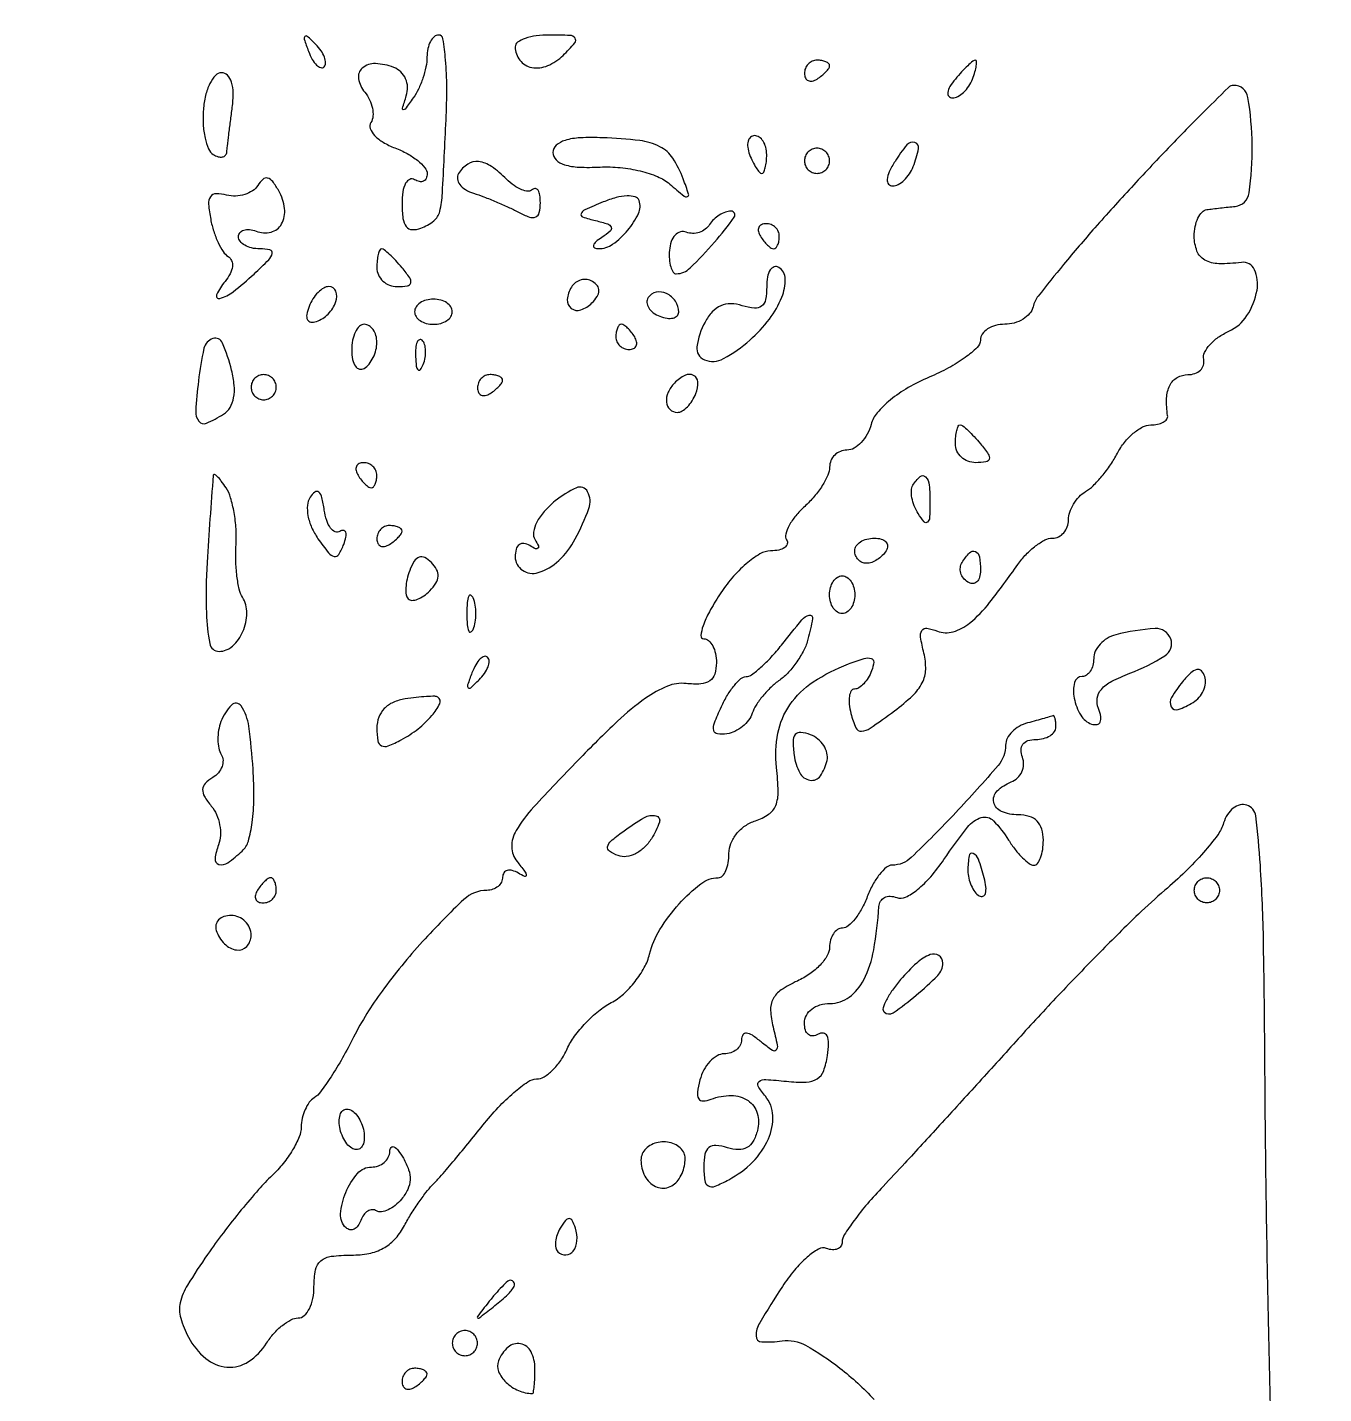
# Model space of a CAD drawing. Extents: x 0 to 4160, y 0 to 3120.
# Drawn here: x 3673.2 to 3776.3, y 996 to 1104.6 of the extents above; entities that cross this region are included whole.
import ezdxf

# ---------------------------------------------------------------- set-up
doc = ezdxf.new("R2010")
doc.units = 0

msp = doc.modelspace()

# ---------------------------------------------------------------- linework, layer by layer
for points in [[(4159.499279, 606.274193, 0.000001), (4159.667734, 974.478125, 0.000057), (4159.806661, 1380.08378, 0.000034), (4159.883999, 1862.25)], [(757.647081, 3119.740147, 0.000002), (520.492565, 3119.487217, 0.4139)], [(1964.75, 0.149832, 0.000016), (2717.930904, 0.232101, 0.000028), (3351.473438, 0.357111)], [(3772.138657, 992.207188, -0.001703), (3771.905234, 1001.605228, -0.001685), (3771.723422, 1011.673892, -0.002178), (3771.627945, 1020.916734, 0.002545), (3771.507233, 1031.825827, 0.012456), (3771.253975, 1037.989521, 0.013556), (3770.88801, 1041.909642, 0.289964), (3770.183932, 1042.77209, 0.140163), (3769.640988, 1042.795555, 0.105007), (3769.097925, 1042.536856, 0.089163), (3768.637341, 1042.031547, 0.070514), (3768.334985, 1041.355356, -0.090238), (3767.872003, 1040.42011, -0.019742), (3766.739268, 1039.016886, -0.019946), (3765.279217, 1037.476114, -0.017976), (3763.651054, 1036, 0.017568), (3761.55802, 1034.105531, 0.005319), (3758.516247, 1031.087901, 0.005321), (3755.175902, 1027.629961, 0.00577), (3752, 1024.192856, -0.000928), (3748.890235, 1020.76124, -0.00091), (3745.748437, 1017.319786, -0.000895), (3742.982213, 1014.311611, -0.003462), (3741.25, 1012.460523, 0.013317), (3740.005294, 1011.076716, 0.01774), (3738.954688, 1009.751762, 0.015106), (3738.165812, 1008.610301, 0.144627), (3738, 1008.049051, -0.145166), (3737.899822, 1007.711277, -0.150565), (3737.632812, 1007.488526, -0.117643), (3737.22797, 1007.422287, -0.070811), (3736.75, 1007.525871, 0.221541), (3736.119069, 1007.474503, 0.048589), (3735.20625, 1006.830551, 0.041858), (3734.203001, 1005.80755, 0.029533), (3733.25, 1004.508511, 0.007608), (3731.44523, 1001.621339, 0.135171), (3731.150095, 1000.574274, 0.403544), (3731.602599, 1000.099218, 0.046359), (3733.223912, 1000.180449, -0.165491), (3735.094125, 999.829882, -0.037592), (3737.816157, 998.013413, -0.037959), (3740.558014, 995.512439, -0.047018)]]:
    msp.add_lwpolyline(points, format="xyb")
for points in [[(3695.564293, 1102.706872, 0.036269), (3695.866277, 1102.059266, 0.070189), (3696.210949, 1101.604915, 0.120343), (3696.538684, 1101.40751, 0.278911), (3696.806872, 1101.473539, 0.20742), (3696.927901, 1101.779789, 0.082976), (3696.837219, 1102.231185, 0.063152), (3696.558688, 1102.753423, 0.043285), (3696.124088, 1103.266667, 0.011214), (3695.463552, 1103.893514, 0.400052), (3695.270328, 1103.888819, 0.286372), (3695.21821, 1103.663782, 0.008399)], [(3704.984687, 1102.25, -0.049318), (3704.90075, 1101.470783, -0.029742), (3704.656911, 1100.573437, -0.029593), (3704.304824, 1099.701966, -0.045146), (3703.890355, 1099, -0.003424), (3703.242657, 1098.112488, -0.317518), (3703.098557, 1098.064957, -0.413021), (3703.036871, 1098.180288, -0.004054), (3703.342525, 1099.167241, 0.085513), (3703.439477, 1099.866221, 0.096141), (3703.288578, 1100.527105, 0.099438), (3702.907785, 1101.066867, 0.098256), (3702.346616, 1101.420486, 0.080443), (3700.881184, 1101.726504, 0.189876), (3699.843084, 1101.370977, 0.266394), (3699.54005, 1100.527365, 0.129945), (3700.037532, 1099.454777, -0.061075), (3700.423187, 1098.854062, -0.062335), (3700.649037, 1098.182047, -0.068788), (3700.688912, 1097.54336, -0.120216), (3700.525916, 1097.041932, 0.231257), (3700.478794, 1096.567758, 0.101142), (3700.821543, 1096.017493, 0.0698), (3701.506287, 1095.471929, 0.042539), (3702.439826, 1095.022878, -0.034554), (3703.419784, 1094.570596, -0.043878), (3704.247949, 1094.017074, -0.050133), (3704.825241, 1093.449325, -0.175146), (3705, 1092.965734, -0.105607), (3704.922087, 1092.600968, -0.180437), (3704.70625, 1092.38187, -0.163912), (3704.381978, 1092.345752, -0.085096), (3704, 1092.5, 0.25088), (3703.615702, 1092.523842, 0.16619), (3703.287779, 1092.212777, 0.084535), (3703.068856, 1091.538029, 0.036283), (3703, 1090.590402, 0.031692), (3703.074459, 1089.416835, 0.132892), (3703.341429, 1088.769126, 0.221511), (3703.809075, 1088.52589, 0.102872), (3704.5, 1088.638374, 0.075987), (3705.528268, 1089.224515, 0.169728), (3706.003656, 1089.974789, 0.043852), (3706.209925, 1091.429282, 0.001465), (3706.502943, 1097.25, 0.012657), (3706.560036, 1099.838011, 0.02104), (3706.461187, 1102.017188, 0.016485), (3706.257208, 1103.703585, 0.369982), (3705.911462, 1104, 0.18386), (3705.5623, 1103.867114, 0.089347), (3705.263244, 1103.485938, 0.069652), (3705.057842, 1102.919643, 0.050073)], [(3712, 1103.059017, 0.168468), (3712.370868, 1101.989547, 0.183846), (3713.311029, 1101.426547, 0.143214), (3714.589868, 1101.565929, 0.098401), (3715.810247, 1102.381676, 0.016417), (3716.735579, 1103.369854, 0.341131), (3716.759266, 1103.75, 0.238423), (3716.368075, 1103.967491, 0.009828), (3714.714286, 1104, 0.032923), (3713.67456, 1103.931465, 0.05056), (3712.797321, 1103.723586, 0.065392), (3712.191751, 1103.420299, 0.248931)], [(3735, 1100.940983, 0.108972), (3735.078288, 1100.586039, 0.182303), (3735.29375, 1100.3746, 0.161196), (3735.6179, 1100.343488, 0.082592), (3736, 1100.5, 0.029505), (3736.382774, 1100.768994, 0.035638), (3736.70625, 1101.066025, 0.038439), (3736.934461, 1101.34829, 0.151918), (3737, 1101.559017, 0.210953), (3736.92554, 1101.727648, 0.081139), (3736.70625, 1101.870461, 0.061769), (3736.382849, 1101.967655, 0.042167), (3736, 1102, 0.105053), (3735.618444, 1101.918938, 0.099167), (3735.29375, 1101.688914, 0.09642), (3735.076123, 1101.345238, 0.093332)], [(3747, 1100.5, 0.035237), (3746.57205, 1099.903434, 0.100348), (3746.396714, 1099.425778, 0.22275), (3746.484197, 1099.128897, 0.214681), (3746.770566, 1099, 0.125677), (3747.201557, 1099.11007, 0.064053), (3747.656816, 1099.440625, 0.05745), (3748.065988, 1099.926337, 0.054778), (3748.361626, 1100.5, 0.019009), (3748.557685, 1101.075405, 0.034664), (3748.666459, 1101.559375, 0.044074), (3748.688496, 1101.904913, 0.407084), (3748.59106, 1102, 0.176553), (3748.395857, 1101.928855, 0.014236), (3747.980891, 1101.559375, 0.017822), (3747.50208, 1101.074599, 0.012711)], [(3687.201832, 1098.065738, 0.033265), (3687.190674, 1096.896686, 0.040208), (3687.340871, 1095.809894, 0.044576), (3687.614778, 1094.945293, 0.156594), (3687.989125, 1094.506721, 0.06173), (3688.381225, 1094.326768, 0.119561), (3688.723295, 1094.303137, 0.17185), (3688.959892, 1094.435291, 0.160371), (3689.0689, 1094.690983, -0.007678), (3689.116321, 1095.16211, -0.001264), (3689.224157, 1096.070164, -0.00139), (3689.356698, 1097.137825, -0.001227), (3689.50068, 1098.25, 0.034214), (3689.57255, 1099.392955, 0.074192), (3689.438139, 1100.260464, 0.117668), (3689.117703, 1100.799803, 0.202826), (3688.644488, 1101, 0.210382), (3688.161145, 1100.787209, 0.071223), (3687.71784, 1100.138061, 0.056041), (3687.376834, 1099.189131, 0.039264)], [(3761, 1091.888508, 0.005933), (3758.103207, 1088.680124, 0.008405), (3755.608149, 1085.752102, 0.005258), (3753.590297, 1083.248643, 0.110227), (3753.176676, 1082.388695, -0.120359), (3752.90826, 1081.858071, -0.077642), (3752.382367, 1081.407929, -0.070453), (3751.687331, 1081.103946, -0.06801), (3750.926676, 1081, 0.062971), (3750.189262, 1080.906758, 0.080565), (3749.562973, 1080.632812, 0.097371), (3749.141905, 1080.226757, 0.151463), (3748.989829, 1079.75, -0.201557), (3748.73648, 1079.160528, -0.034926), (3747.786097, 1078.364461, -0.033168), (3746.466955, 1077.53534, -0.024272), (3744.906301, 1076.788591, 0.032088), (3743.252905, 1075.965489, 0.039321), (3741.833546, 1074.984708, 0.044219), (3740.786636, 1073.966207, 0.114242), (3740.299841, 1073.038591, -0.059759), (3739.992876, 1072.259106, -0.065092), (3739.516972, 1071.598836, -0.073638), (3738.95206, 1071.151968, -0.131308), (3738.383369, 1071, 0.096202), (3737.855363, 1070.897461, 0.097233), (3737.406365, 1070.604903, 0.098584), (3737.10575, 1070.16824, 0.101949), (3737, 1069.654988, -0.104571), (3736.864655, 1069.014919, -0.036498), (3736.419427, 1068.179661, -0.034345), (3735.779907, 1067.305038, -0.033816), (3735.023581, 1066.521341, 0.035466), (3734.306148, 1065.773023, 0.049082), (3733.78502, 1065.003626, 0.059465), (3733.514837, 1064.324153, 0.206161), (3733.582598, 1063.866353, -0.206168), (3733.631238, 1063.53771, -0.178648), (3733.429351, 1063.250855, -0.102332), (3732.9646, 1063.054358, -0.047338), (3732.309017, 1062.987621, 0.135459), (3731.45942, 1062.74688, 0.041288), (3730.367761, 1061.95439, 0.037959), (3729.238753, 1060.823247, 0.033453), (3728.240807, 1059.487621, 0.019272), (3727.445083, 1058.148857, 0.038415), (3726.941702, 1057.024489, 0.060347), (3726.765531, 1056.249775, 0.444729), (3726.990807, 1056, -0.18266), (3727.376033, 1055.854412, -0.090863), (3727.703549, 1055.438366, -0.070767), (3727.925461, 1054.819646, -0.050812), (3728, 1054.088056, -0.074257), (3727.86676, 1053.195847, -0.170183), (3727.469691, 1052.655375, -0.136528), (3726.751006, 1052.410281, -0.041679), (3725.59192, 1052.440453, 0.125954), (3724.104558, 1052.228949, 0.056456), (3722.363443, 1051.267268, 0.035145), (3720.133969, 1049.435854, 0.01039), (3716.987314, 1046.330902, 0.006345), (3713.478201, 1042.62848, 0.051067), (3712.072128, 1040.755129, 0.139263), (3711.721034, 1039.461773, 0.169004), (3712.145394, 1038.286548, -0.008983), (3712.751038, 1037.51163, -0.133828), (3712.877252, 1037.195037, -0.576943), (3712.757256, 1037.106162, -0.032986), (3712.25, 1037.367059, 0.063696), (3711.7713, 1037.577268, 0.132816), (3711.367188, 1037.586349, 0.188594), (3711.102241, 1037.399421, 0.146934), (3711, 1037.059017, -0.11726), (3710.903931, 1036.655007, -0.100487), (3710.632812, 1036.310825, -0.092751), (3710.227382, 1036.079598, -0.08335), (3709.75, 1035.999112, 0.190683), (3707.927061, 1035.276178, 0.019859), (3704.636826, 1031.928142, 0.025401), (3701.410499, 1027.988533, 0.041586), (3699.148493, 1024.317849, -0.012164), (3698.262509, 1022.670615, -0.014949), (3697.353357, 1021.180062, -0.013411), (3696.526326, 1019.982571, -0.096798), (3696.01429, 1019.508832, 0.098352), (3695.624411, 1019.145877, 0.051631), (3695.292873, 1018.569382, 0.048545), (3695.064539, 1017.884308, 0.053674), (3694.982723, 1017.190983, -0.096723), (3694.817966, 1016.390801, -0.03577), (3694.297027, 1015.358667, -0.033818), (3693.55135, 1014.283857, -0.03458), (3692.672699, 1013.327885, 0.022619), (3691.595451, 1012.210652, 0.009014), (3690.217849, 1010.588062, 0.008899), (3688.792383, 1008.781758, 0.011072), (3687.535366, 1007.051033, 0.013659), (3685.942955, 1004.613568, 0.081214), (3685.367662, 1003.211254, 0.12682), (3685.398101, 1001.99671, 0.053563), (3686.014371, 1000.473148, 0.095672), (3687.388103, 998.781864, 0.156745), (3689.082115, 998.091642, 0.165323), (3690.794991, 998.532172, 0.108709), (3692.232073, 1000, -0.041443), (3692.803095, 1000.765207, -0.043473), (3693.484158, 1001.4125, -0.047568), (3694.168942, 1001.859221, -0.121331), (3694.740547, 1002, 0.189908), (3695.221478, 1002.1895, 0.088589), (3695.630036, 1002.734375, 0.068406), (3695.907158, 1003.54325, 0.048406), (3696, 1004.5, -0.047488), (3696.125765, 1005.821194, -0.171771), (3696.546482, 1006.539194, -0.145246), (3697.37577, 1006.901674, -0.030909), (3698.964816, 1007, 0.047876), (3700.365382, 1007.134414, 0.075344), (3701.501609, 1007.538592, 0.081256), (3702.407391, 1008.233365, 0.065826), (3703.122752, 1009.229364, -0.015199), (3703.65959, 1010.163083, -0.012553), (3704.286187, 1011.125143, -0.012744), (3704.906068, 1011.979115, -0.032825), (3705.407936, 1012.552482, 0.017663), (3706.005321, 1013.194629, 0.003383), (3707.039844, 1014.40503, 0.003602), (3708.228054, 1015.835223, 0.003309), (3709.429832, 1017.323118, -0.020637), (3710.649904, 1018.730949, -0.026187), (3711.893123, 1019.919916, -0.025856), (3713.006491, 1020.782285, -0.153011), (3713.701271, 1021, 0.140494), (3714.293512, 1021.169764, 0.054724), (3714.96868, 1021.702102, 0.048548), (3715.616003, 1022.475675, 0.043085), (3716.131896, 1023.390135, -0.051633), (3716.724416, 1024.399781, -0.031707), (3717.61087, 1025.458071, -0.031573), (3718.632459, 1026.404092, -0.04816), (3719.637441, 1027.073556, 0.060884), (3720.609022, 1027.756981, 0.041906), (3721.530032, 1028.740872, 0.042121), (3722.267734, 1029.855998, 0.06471), (3722.686885, 1030.933421, -0.078252), (3723.503649, 1032.876278, -0.044838), (3725.033324, 1034.914727, -0.044421), (3726.766969, 1036.525363, -0.166475), (3728.15301, 1037, 0.211938), (3728.476924, 1037.143757, 0.080764), (3728.751197, 1037.567705, 0.061466), (3728.937889, 1038.192701, 0.041898), (3729, 1038.932612, -0.096506), (3729.155422, 1039.73036, -0.073729), (3729.607516, 1040.498394, -0.070735), (3730.285338, 1041.130287, -0.075588), (3731.097911, 1041.531076, 0.072805), (3732.150882, 1042.043209, 0.150146), (3732.717353, 1042.751365, 0.100854), (3732.913876, 1043.858974, 0.022702), (3732.77772, 1045.778272, -0.077823), (3732.883551, 1048.482567, -0.103646), (3733.840897, 1050.740599, -0.094651), (3735.706661, 1052.56614, -0.055668), (3738.492067, 1053.996984, -0.014877), (3739.757035, 1054.435319, -0.1479), (3740.312112, 1054.440953, -0.36229), (3740.510057, 1054.146662, -0.065935), (3740.345145, 1053.457051, -0.044568), (3740.072084, 1052.899599, -0.051508), (3739.715443, 1052.428009, -0.058929), (3739.333284, 1052.104378, -0.147286), (3738.986631, 1052, 0.26532), (3738.721503, 1051.848659, 0.096961), (3738.572072, 1051.426357, 0.063933), (3738.56003, 1050.7956, 0.03681), (3738.697915, 1050.047172, 0.039434), (3739.090181, 1048.918931, 0.315563), (3739.535348, 1048.648431, 0.136473), (3740.228908, 1048.891119, 0.007192), (3742.155924, 1050.273401, 0.028887), (3743.600206, 1051.476135, 0.086562), (3744.370601, 1052.498112, 0.111885), (3744.642426, 1053.560845, 0.068475), (3744.500831, 1054.85271, -0.019951), (3744.237084, 1056.11483, -0.179879), (3744.341792, 1056.659745, -0.306), (3744.731243, 1056.838873, -0.050944), (3745.569193, 1056.611822, 0.163071), (3746.826529, 1056.557584, 0.103082), (3748.137008, 1057.249231, 0.053878), (3749.72317, 1058.878214, 0.012989), (3751.970759, 1061.906729, -0.037356), (3752.628013, 1062.707708, -0.039606), (3753.38526, 1063.385102, -0.042971), (3754.127049, 1063.855073, -0.120286), (3754.720759, 1064, 0.112611), (3755.208753, 1064.111318, 0.100192), (3755.624223, 1064.426029, 0.094255), (3755.902972, 1064.896527, 0.086943), (3756, 1065.45031, -0.080914), (3756.10002, 1066.064326, -0.054749), (3756.397742, 1066.7095, -0.053861), (3756.836069, 1067.286873, -0.070202), (3757.354015, 1067.70031, 0.061126), (3757.956436, 1068.163604, 0.0249), (3758.657257, 1068.926029, 0.024187), (3759.337555, 1069.82995, 0.028354), (3759.889199, 1070.75, -0.046891), (3760.449595, 1071.610722, -0.048853), (3761.153689, 1072.339062, -0.053922), (3761.888705, 1072.838635, -0.122917), (3762.535184, 1073, 0.049765), (3763.087234, 1073.055082, 0.077489), (3763.534924, 1073.220313, 0.107379), (3763.81197, 1073.464368, 0.200443), (3763.881579, 1073.75, -0.048851), (3763.800245, 1075.127449, -0.106242), (3764.061331, 1076.148513, -0.146926), (3764.644818, 1076.770102, -0.13207), (3765.5, 1077, 0.082331), (3766.053936, 1077.091834, 0.110942), (3766.485937, 1077.356436, 0.125954), (3766.727826, 1077.751261, 0.126231), (3766.75, 1078.2134, -0.16609), (3766.81832, 1078.75281, -0.068691), (3767.234375, 1079.371084, -0.057552), (3767.907603, 1079.969129, -0.046121), (3768.75, 1080.450529, 0.143239), (3770.189699, 1081.691849, 0.098833), (3770.988454, 1083.705171, 0.151406), (3770.791305, 1085.342024, 0.33126), (3769.75, 1085.925354, -0.035118), (3767.944468, 1085.81884, -0.124143), (3766.830135, 1086.113254, -0.177758), (3766.215176, 1086.823485, -0.090694), (3766, 1088, -0.047586), (3766.073878, 1088.774503, -0.062492), (3766.29375, 1089.449219, -0.077083), (3766.61748, 1089.928864, -0.176518), (3767, 1090.125, -0.002297), (3767.472065, 1090.181807, -0.001128), (3768.073438, 1090.25, -0.001119), (3768.698469, 1090.318032, -0.001628), (3769.25, 1090.375, 0.346402), (3770.362028, 1091.445988, 0.037363), (3770.600871, 1095.258031, 0.037815), (3770.268591, 1099.036626, 0.367236), (3769.133369, 1099.999813, 0.196337), (3768.721995, 1099.83166, 0.002066), (3766.482927, 1097.61704, 0.006186), (3763.92056, 1094.997597, 0.003935)], [(3715, 1094.653779, 0.207636), (3715.248063, 1094.082184, 0.113901), (3715.920311, 1093.692748, 0.064254), (3717.068026, 1093.495846, 0.022325), (3718.75, 1093.501006, -0.035912), (3720.358747, 1093.462258, -0.035981), (3721.944338, 1093.193664, -0.038567), (3723.323945, 1092.741324, -0.078601), (3724.293034, 1092.146096, 0.005113), (3725.425073, 1091.197498, 0.269294), (3725.694759, 1091.153664, 0.402355), (3725.790008, 1091.355595, 0.007609), (3725.365976, 1092.556067, 0.056802), (3724.533336, 1094.202398, 0.129961), (3723.505366, 1095.123462, 0.089994), (3721.905437, 1095.605479, 0.018491), (3718.953271, 1095.830699, 0.020791), (3717.169411, 1095.826398, 0.061419), (3715.963, 1095.623443, 0.110168), (3715.258392, 1095.230421, 0.213807)], [(3730.638374, 1094.5, 0.02136), (3730.887494, 1093.925442, 0.030395), (3731.160341, 1093.440625, 0.030693), (3731.420671, 1093.087111, 0.222225), (3731.606989, 1093, 0.289661), (3731.758929, 1093.096084, 0.046727), (3731.884553, 1093.440625, 0.039339), (3731.971531, 1093.925176, 0.024748), (3732, 1094.5, 0.062722), (3731.92777, 1095.073532, 0.08088), (3731.715469, 1095.559375, 0.098158), (3731.400789, 1095.884506, 0.152681), (3731.031385, 1096, 0.184534), (3730.710807, 1095.877514, 0.147206), (3730.516384, 1095.559375, 0.100118), (3730.488865, 1095.074366, 0.055937)], [(3735, 1094, 0.099038), (3735.076342, 1093.618362, 0.097945), (3735.29375, 1093.29375, 0.097945), (3735.618362, 1093.076342, 0.099038), (3736, 1093, 0.099038), (3736.381638, 1093.076342, 0.097945), (3736.70625, 1093.29375, 0.097945), (3736.923658, 1093.618362, 0.099038), (3737, 1094, 0.099038), (3736.923658, 1094.381638, 0.097945), (3736.70625, 1094.70625, 0.097945), (3736.381638, 1094.923658, 0.099038), (3736, 1095, 0.099038), (3735.618362, 1094.923658, 0.097945), (3735.29375, 1094.70625, 0.097945), (3735.076342, 1094.381638, 0.099038)], [(3742.203671, 1093.954522, 0.027617), (3741.744864, 1093.120691, 0.089132), (3741.576771, 1092.513359, 0.202213), (3741.690854, 1092.153279, 0.219666), (3742.022911, 1092, 0.126136), (3742.464453, 1092.113189, 0.063967), (3742.931256, 1092.453294, 0.057328), (3743.351147, 1092.952967, 0.054533), (3743.654923, 1093.543128, 0.039294), (3744.077527, 1094.970441, 0.394747), (3743.784216, 1095.456856, 0.297319), (3743.142842, 1095.257216, 0.033211)], [(3707.495635, 1092.992937, 0.173083), (3707.404026, 1092.564823, 0.129743), (3707.588747, 1092.115456, 0.095539), (3708.038769, 1091.710904, 0.059879), (3708.686618, 1091.419939, -0.01532), (3709.507441, 1091.135898, -0.008747), (3710.481382, 1090.745452, -0.00873), (3711.448494, 1090.317932, -0.014306), (3712.25, 1089.918528, 0.034276), (3713.123988, 1089.525727, 0.1907), (3713.628439, 1089.537339, 0.242518), (3713.914393, 1089.880262, 0.054857), (3714, 1090.658193, 0.035296), (3713.957457, 1091.260106, 0.097573), (3713.818155, 1091.659416, 0.233301), (3713.613499, 1091.794146, 0.231298), (3713.380952, 1091.714286, -0.216372), (3713.036601, 1091.584976, -0.079048), (3712.517113, 1091.70372, -0.060112), (3711.910969, 1092.03688, -0.040711), (3711.309524, 1092.547619, 0.044783), (3710.11164, 1093.548199, 0.123154), (3709.089212, 1093.934574, 0.173563), (3708.224088, 1093.734321, 0.111978)], [(3691.525524, 1092.041298, -0.107602), (3691.109412, 1091.610409, -0.072245), (3690.489024, 1091.315132, -0.06771), (3689.766526, 1091.194993, -0.071456), (3689.051948, 1091.276164, 0.064014), (3688.217314, 1091.383521, 0.252449), (3687.776546, 1091.145871, 0.16666), (3687.622778, 1090.547303, 0.027521), (3687.784209, 1089.348505, 0.030204), (3688.026664, 1088.396084, 0.03217), (3688.378206, 1087.500314, 0.034009), (3688.779394, 1086.776798, 0.11119), (3689.16796, 1086.396195, -0.162097), (3689.447156, 1086.061899, -0.124551), (3689.507592, 1085.587073, -0.090963), (3689.328806, 1085.01449, -0.052209), (3688.926114, 1084.410972, 0.062685), (3688.252984, 1083.355037, 0.63512), (3688.499837, 1083.055563, 0.104378), (3689.584516, 1083.590629, 0.020941), (3691.230375, 1085, 0.009621), (3692.403517, 1086.135887, 0.140178), (3692.679198, 1086.636053, 0.420424), (3692.498783, 1086.917049, 0.051057), (3691.688561, 1087, -0.055416), (3691.042636, 1087.07181, -0.074982), (3690.496015, 1087.284531, -0.094401), (3690.129375, 1087.599063, -0.169985), (3690, 1087.968615, -0.170338), (3690.113709, 1088.292705, -0.150241), (3690.410912, 1088.495018, -0.106442), (3690.863428, 1088.534639, -0.060487), (3691.398849, 1088.400442, 0.15472), (3692.581553, 1088.330104, 0.206609), (3693.424805, 1088.977946, 0.160211), (3693.660741, 1090.201438, 0.096039), (3693.192505, 1091.620496, 0.033658), (3692.713719, 1092.355285, 0.171333), (3692.31342, 1092.621363, 0.25), (3691.930924, 1092.526669, 0.071264)], [(3719, 1090.72606, 0.007487), (3717.538763, 1090.09786, 0.192773), (3717.244681, 1089.793926, 0.4359), (3717.364404, 1089.535663, 0.020496), (3718.395147, 1089.246403, -0.020257), (3719.356623, 1088.977076, -0.228391), (3719.635123, 1088.710937, -0.318205), (3719.551716, 1088.39375, -0.033271), (3718.895147, 1087.914036, 0.031502), (3718.41038, 1087.562468, 0.148826), (3718.222946, 1087.279401, 0.365642), (3718.304351, 1087.092969, 0.111569), (3718.627555, 1087.015313, 0.159772), (3719.746617, 1087.365513, 0.06307), (3720.945804, 1088.474025, 0.064079), (3721.802262, 1089.808115, 0.203737), (3721.844541, 1090.844757, 0.236847), (3721.529823, 1091.134709, 0.080434), (3720.894038, 1091.210609, 0.056353), (3720.022266, 1091.075026, 0.031053)], [(3727.457866, 1088.931826, -0.094593), (3727.115455, 1088.558476, -0.080738), (3726.640791, 1088.312056, -0.080195), (3726.10943, 1088.227573, -0.09126), (3725.603377, 1088.321957, 0.160202), (3725.13801, 1088.344639, 0.138562), (3724.718064, 1088.090408, 0.104575), (3724.409737, 1087.579128, 0.064861), (3724.266677, 1086.89013, 0.034455), (3724.26212, 1086.16724, 0.055264), (3724.368178, 1085.560301, 0.075776), (3724.559169, 1085.14894, 0.257998), (3724.812149, 1085.017277, 0.188961), (3725.907034, 1085.478418, 0.020187), (3727.840281, 1087.519459, 0.02458), (3729.415136, 1089.512331, 0.609811), (3729.163977, 1090, 0.086743), (3728.715091, 1089.921534, 0.053369), (3728.231355, 1089.686224, 0.051533), (3727.78796, 1089.340425, 0.063056)], [(3731.5, 1088, 0.029505), (3731.768994, 1087.617226, 0.035638), (3732.066025, 1087.29375, 0.038439), (3732.34829, 1087.065539, 0.151918), (3732.559017, 1087, 0.210953), (3732.727648, 1087.07446, 0.081139), (3732.870461, 1087.29375, 0.061769), (3732.967655, 1087.617151, 0.042167), (3733, 1088, 0.105053), (3732.918938, 1088.381556, 0.099167), (3732.688914, 1088.70625, 0.09642), (3732.345238, 1088.923877, 0.093332), (3731.940983, 1089, 0.108972), (3731.586039, 1088.921712, 0.182303), (3731.3746, 1088.70625, 0.161196), (3731.343488, 1088.3821, 0.082592)], [(3701, 1085.5, 0.107348), (3701.124301, 1084.927707, 0.099536), (3701.476593, 1084.440625, 0.095788), (3702.003059, 1084.114059, 0.091307), (3702.622445, 1084, 0.035496), (3703.434686, 1084.057736, 0.304492), (3703.691858, 1084.28931, 0.217533), (3703.618371, 1084.689039, 0.020633), (3703, 1085.5, 0.013852), (3702.495645, 1086.074554, 0.019119), (3702.00989, 1086.559375, 0.016008), (3701.587584, 1086.925448, 0.172217), (3701.377555, 1087, 0.294983), (3701.231422, 1086.90557, 0.044235), (3701.110907, 1086.559375, 0.037907), (3701.027334, 1086.07485, 0.023761)], [(3732, 1083.991629, -0.043995), (3731.909144, 1082.961067, -0.185328), (3731.594379, 1082.438766, -0.195344), (3731.023433, 1082.276994, -0.049441), (3730.060903, 1082.48067, 0.071847), (3729.139474, 1082.633044, 0.108924), (3728.345857, 1082.475013, 0.104587), (3727.670091, 1081.99057, 0.062335), (3727.096087, 1081.179541, 0.087276), (3726.449757, 1079.21131, 0.346195), (3727.043851, 1078.181803, 0.224217), (3728.57049, 1078.273955, 0.056131), (3730.666401, 1079.75, 0.047665), (3732.216555, 1081.414571, 0.069405), (3733.204633, 1083.156503, 0.099042), (3733.471252, 1084.622118, 0.25527), (3732.956326, 1085.526992, 0.223391), (3732.594926, 1085.568374, 0.173762), (3732.280921, 1085.319784, 0.095617), (3732.068169, 1084.765365, 0.043967)], [(3716.468963, 1083.949781, 0.116221), (3716.141241, 1082.967994, 0.258096), (3716.448742, 1082.268926, 0.251496), (3717.214666, 1082.146534, 0.113251), (3718.103799, 1082.703799, 0.053431), (3718.515485, 1083.214314, 0.136091), (3718.655459, 1083.664644, 0.169261), (3718.531428, 1084.059296, 0.094625), (3718.156231, 1084.403444, 0.105525), (3717.716563, 1084.560607, 0.099247), (3717.240657, 1084.529717, 0.096292), (3716.801911, 1084.315254, 0.09291)], [(3695.606309, 1082.41644, 0.045328), (3695.426249, 1081.780247, 0.161356), (3695.482386, 1081.366128, 0.257062), (3695.74444, 1081.181849, 0.108271), (3696.18682, 1081.22894, 0.120025), (3697.127369, 1081.819479, 0.106345), (3697.742032, 1082.801325, 0.180578), (3697.733894, 1083.626672, 0.310331), (3697.190322, 1084, 0.13514), (3696.772094, 1083.884859, 0.062067), (3696.322276, 1083.534829, 0.054888), (3695.911187, 1083.022161, 0.049992)], [(3722.574842, 1083.121097, 0.157716), (3722.478565, 1082.728896, 0.122565), (3722.61591, 1082.308894, 0.09613), (3722.976296, 1081.923314, 0.065363), (3723.505744, 1081.63617, 0.052397), (3724.078079, 1081.482868, 0.094863), (3724.561062, 1081.4984, 0.143728), (3724.877696, 1081.674188, 0.197116), (3725, 1081.972368, 0.148325), (3724.737413, 1082.838067, 0.13568), (3724.030444, 1083.448285, 0.160177), (3723.198673, 1083.552555, 0.209036)], [(3704, 1082, 0.148195), (3704.115568, 1081.618646, 0.098894), (3704.440625, 1081.29375, 0.082425), (3704.926543, 1081.074694, 0.064853), (3705.5, 1081, 0.064853), (3706.073457, 1081.074694, 0.082425), (3706.559375, 1081.29375, 0.098894), (3706.884432, 1081.618646, 0.148195), (3707, 1082, 0.148195), (3706.884432, 1082.381354, 0.098894), (3706.559375, 1082.70625, 0.082425), (3706.073457, 1082.925306, 0.064853), (3705.5, 1083, 0.064853), (3704.926543, 1082.925306, 0.082425), (3704.440625, 1082.70625, 0.098894), (3704.115568, 1082.381354, 0.148195)], [(3699, 1078.940983, 0.047867), (3699.071541, 1078.195401, 0.104212), (3699.29375, 1077.66835, 0.181468), (3699.621877, 1077.441401, 0.202618), (3700, 1077.5, 0.08825), (3700.382836, 1077.842344, 0.053305), (3700.70625, 1078.359775, 0.051278), (3700.925833, 1078.961978, 0.061875), (3701, 1079.559017, 0.067639), (3700.925146, 1080.109818, 0.08433), (3700.70625, 1080.576711, 0.09965), (3700.38134, 1080.888931, 0.142666), (3700, 1081, 0.195654), (3699.618015, 1080.844577, 0.086673), (3699.29375, 1080.395164, 0.066561), (3699.073608, 1079.729059, 0.0466)], [(3720, 1080, 0.105053), (3720.081062, 1079.618444, 0.099167), (3720.311086, 1079.29375, 0.09642), (3720.654762, 1079.076123, 0.093332), (3721.059017, 1079, 0.108972), (3721.413961, 1079.078288, 0.182303), (3721.6254, 1079.29375, 0.161196), (3721.656512, 1079.6179, 0.082592), (3721.5, 1080, 0.029505), (3721.231006, 1080.382774, 0.035638), (3720.933975, 1080.70625, 0.038439), (3720.65171, 1080.934461, 0.151918), (3720.440983, 1081, 0.210953), (3720.272352, 1080.92554, 0.081139), (3720.129539, 1080.70625, 0.061769), (3720.032345, 1080.382849, 0.042167)], [(3686.810207, 1076.5, 0.012979), (3686.593981, 1074.110964, 0.179939), (3686.839167, 1073.294587, 0.346913), (3687.447012, 1073.136058, 0.038137), (3688.80799, 1073.86017, 0.11828), (3689.323019, 1074.391166, 0.088376), (3689.610053, 1075.157516, 0.068897), (3689.65421, 1076.149118, 0.038226), (3689.449582, 1077.344857, 0.03655), (3688.733993, 1079.511683, 0.390324), (3687.963318, 1079.869321, 0.265919), (3687.251973, 1079.092139, 0.026299)], [(3704.078947, 1078.416667, 0.018894), (3704.137993, 1077.670344, 0.168741), (3704.279315, 1077.37858, 0.470617), (3704.461564, 1077.395823, 0.054073), (3704.683114, 1077.8125, 0.051402), (3704.839148, 1078.359369, 0.05415), (3704.876576, 1078.916927, 0.060344), (3704.797407, 1079.402231, 0.126455), (3704.604167, 1079.729167, 0.296942), (3704.385309, 1079.77538, 0.208169), (3704.200665, 1079.592839, 0.077125), (3704.089945, 1079.112848, 0.028489)], [(3691, 1076, 0.099038), (3691.076342, 1075.618362, 0.097945), (3691.29375, 1075.29375, 0.097945), (3691.618362, 1075.076342, 0.099038), (3692, 1075, 0.099038), (3692.381638, 1075.076342, 0.097945), (3692.70625, 1075.29375, 0.097945), (3692.923658, 1075.618362, 0.099038), (3693, 1076, 0.099038), (3692.923658, 1076.381638, 0.097945), (3692.70625, 1076.70625, 0.097945), (3692.381638, 1076.923658, 0.099038), (3692, 1077, 0.099038), (3691.618362, 1076.923658, 0.097945), (3691.29375, 1076.70625, 0.097945), (3691.076342, 1076.381638, 0.099038)], [(3709, 1075.940983, 0.108972), (3709.078288, 1075.586039, 0.182303), (3709.29375, 1075.3746, 0.161196), (3709.6179, 1075.343488, 0.082592), (3710, 1075.5, 0.029505), (3710.382774, 1075.768994, 0.035638), (3710.70625, 1076.066025, 0.038439), (3710.934461, 1076.34829, 0.151918), (3711, 1076.559017, 0.210953), (3710.92554, 1076.727648, 0.081139), (3710.70625, 1076.870461, 0.061769), (3710.382849, 1076.967655, 0.042167), (3710, 1077, 0.105053), (3709.618444, 1076.918938, 0.099167), (3709.29375, 1076.688914, 0.09642), (3709.076123, 1076.345238, 0.093332)], [(3724.666667, 1076.333333, 0.091378), (3724.156592, 1075.592774, 0.130128), (3724.028301, 1074.80828, 0.180985), (3724.310022, 1074.232145, 0.191777), (3724.893011, 1074, 0.13875), (3725.276919, 1074.108626, 0.061199), (3725.692784, 1074.440625, 0.053891), (3726.075237, 1074.926204, 0.048303), (3726.361626, 1075.5, 0.096999), (3726.522444, 1076.420212, 0.280386), (3726.188989, 1076.943768, 0.235886), (3725.502242, 1076.939404, 0.0791)], [(3749, 1071.5, -0.020633), (3749.618371, 1070.689039, -0.217533), (3749.691858, 1070.28931, -0.304492), (3749.434686, 1070.057736, -0.035496), (3748.622445, 1070, -0.091307), (3748.003059, 1070.114059, -0.095788), (3747.476593, 1070.440625, -0.099536), (3747.124301, 1070.927707, -0.107348), (3747, 1071.5, -0.023761), (3747.027334, 1072.07485, -0.037907), (3747.110907, 1072.559375, -0.044235), (3747.231422, 1072.90557, -0.294983), (3747.377555, 1073, -0.172217), (3747.587584, 1072.925448, -0.016008), (3748.00989, 1072.559375, -0.019119), (3748.495645, 1072.074554, -0.013852)], [(3687.990119, 1069, 0.005138), (3687.500211, 1062.068522, 0.023313), (3687.444881, 1058.020415, 0.038266), (3687.709107, 1055.615845, 0.360744), (3688.451603, 1055, 0.187266), (3689.526762, 1055.417316, 0.105881), (3690.349619, 1056.571548, 0.098866), (3690.66348, 1058.034999, 0.142898), (3690.313142, 1059.302343, -0.08446), (3690.057335, 1059.93352, -0.023627), (3689.877263, 1060.987039, -0.023121), (3689.783857, 1062.216785, -0.022451), (3689.802934, 1063.462101, 0.030852), (3689.80106, 1064.73525, 0.027553), (3689.645071, 1066.048242, 0.02858), (3689.371695, 1067.213236, 0.072632), (3689.00835, 1068, 0.016081), (3688.629612, 1068.542111, 0.038134), (3688.305933, 1068.9125, 0.090087), (3688.089828, 1069.059293, 0.51647)], [(3699.5, 1069, 0.029505), (3699.768994, 1068.617226, 0.035638), (3700.066025, 1068.29375, 0.038439), (3700.34829, 1068.065539, 0.151918), (3700.559017, 1068, 0.210953), (3700.727648, 1068.07446, 0.081139), (3700.870461, 1068.29375, 0.061769), (3700.967655, 1068.617151, 0.042167), (3701, 1069, 0.105053), (3700.918938, 1069.381556, 0.099167), (3700.688914, 1069.70625, 0.09642), (3700.345238, 1069.923877, 0.093332), (3699.940983, 1070, 0.108972), (3699.586039, 1069.921712, 0.182303), (3699.3746, 1069.70625, 0.161196), (3699.343488, 1069.3821, 0.082592)], [(3744.984687, 1066.75, -0.012382), (3744.948456, 1065.60267, -0.204688), (3744.782177, 1065.267166, -0.422266), (3744.524497, 1065.291, -0.02886), (3744.05067, 1065.952254, -0.045296), (3743.73572, 1066.56691, -0.049042), (3743.546664, 1067.212247, -0.054724), (3743.501528, 1067.79244, -0.131214), (3743.625, 1068.202254, -0.07248), (3744.201812, 1068.889462, -0.407002), (3744.63601, 1068.869801, -0.167601), (3744.924616, 1068.224181, -0.02377)], [(3715.173717, 1066.954523, 0.040111), (3714.301414, 1066.117596, 0.062105), (3713.711131, 1065.258219, 0.080961), (3713.455944, 1064.478365, 0.178935), (3713.578225, 1063.873429, -0.026704), (3713.839722, 1063.394966, -0.304299), (3713.810357, 1063.192466, -0.329696), (3713.618267, 1063.153717, -0.028927), (3713.154508, 1063.404508, 0.101551), (3712.689917, 1063.574712, 0.204046), (3712.318781, 1063.478439, 0.165328), (3712.078363, 1063.116818, 0.064851), (3712, 1062.51518, 0.250701), (3712.57025, 1061.449348, 0.222879), (3713.824171, 1061.260279, 0.118098), (3715.470595, 1062.211816, 0.081069), (3716.781284, 1063.936434, 0.035209), (3717.854764, 1066.355254, 0.212285), (3717.759497, 1067.693636, 0.394546), (3716.866008, 1067.999462, 0.065774)], [(3695.690832, 1067.251754, 0.124935), (3695.475824, 1066.613993, 0.066248), (3695.522569, 1065.775937, 0.057628), (3695.811648, 1064.851751, 0.04822), (3696.317784, 1063.956687, 0.014639), (3697.153337, 1062.83513, 0.172911), (3697.606889, 1062.551536, 0.321718), (3697.975079, 1062.709886, 0.043954), (3698.364263, 1063.50687, 0.035812), (3698.539929, 1064.085359, 0.128286), (3698.527689, 1064.468267, 0.313977), (3698.35137, 1064.609456, 0.156335), (3698.06004, 1064.537107, -0.244156), (3697.685717, 1064.509118, -0.134765), (3697.317571, 1064.80212, -0.080519), (3697.010014, 1065.407645, -0.041957), (3696.82026, 1066.235169, 0.022445), (3696.632624, 1067.229972, 0.15283), (3696.381089, 1067.654763, 0.362948), (3696.070977, 1067.666099, 0.084517)], [(3701, 1063.940983, 0.108972), (3701.078288, 1063.586039, 0.182303), (3701.29375, 1063.3746, 0.161196), (3701.6179, 1063.343488, 0.082592), (3702, 1063.5, 0.029505), (3702.382774, 1063.768994, 0.035638), (3702.70625, 1064.066025, 0.038439), (3702.934461, 1064.34829, 0.151918), (3703, 1064.559017, 0.210953), (3702.92554, 1064.727648, 0.081139), (3702.70625, 1064.870461, 0.061769), (3702.382849, 1064.967655, 0.042167), (3702, 1065, 0.105053), (3701.618444, 1064.918938, 0.099167), (3701.29375, 1064.688914, 0.09642), (3701.076123, 1064.345238, 0.093332)], [(3741.5, 1063, -0.06081), (3741.193797, 1062.617485, -0.051032), (3740.7871, 1062.29375, -0.053229), (3740.346558, 1062.073302, -0.089642), (3739.940983, 1062, -0.105429), (3739.581949, 1062.076556, -0.099231), (3739.276414, 1062.29375, -0.096318), (3739.071618, 1062.618268, -0.092995), (3739, 1063, -0.153634), (3739.120018, 1063.381379, -0.097988), (3739.457961, 1063.70625, -0.080552), (3739.962904, 1063.925455, -0.062283), (3740.559017, 1064, -0.066118), (3741.110654, 1063.926733, -0.138808), (3741.478525, 1063.70625, -0.191142), (3741.607943, 1063.379648, -0.139169)], [(3703.609244, 1061.424089, 0.03545), (3703.397838, 1060.729708, 0.043306), (3703.304402, 1060.057473, 0.048887), (3703.330213, 1059.498577, 0.161778), (3703.493128, 1059.173539, 0.205449), (3703.788199, 1059.055636, 0.083196), (3704.222252, 1059.139623, 0.063473), (3704.724001, 1059.403342, 0.043704), (3705.216667, 1059.816667, 0.056206), (3705.698266, 1060.42069, 0.128008), (3705.872799, 1060.972799, 0.138886), (3705.750133, 1061.510089, 0.071354), (3705.332783, 1062.067217, 0.075212), (3704.806358, 1062.455296, 0.213733), (3704.361819, 1062.48378, 0.168443), (3703.970589, 1062.160293, 0.044965)], [(3749, 1061.440983, -0.067432), (3748.925389, 1060.890269, -0.140899), (3748.701458, 1060.524436, -0.190788), (3748.36964, 1060.397824, -0.136093), (3747.983688, 1060.510081, -0.090427), (3747.639411, 1060.820631, -0.095498), (3747.434921, 1061.22714, -0.099685), (3747.401101, 1061.665803, -0.108373), (3747.542705, 1062.069098, -0.050477), (3748.13314, 1062.838655, -0.315493), (3748.592818, 1062.933879, -0.25701), (3748.914842, 1062.519563, -0.039415)], [(3739, 1059.5, -0.064853), (3738.925306, 1058.926543, -0.082425), (3738.70625, 1058.440625, -0.098894), (3738.381354, 1058.115568, -0.148195), (3738, 1058, -0.148195), (3737.618646, 1058.115568, -0.098894), (3737.29375, 1058.440625, -0.082425), (3737.074694, 1058.926543, -0.064853), (3737, 1059.5, -0.064853), (3737.074694, 1060.073457, -0.082425), (3737.29375, 1060.559375, -0.098894), (3737.618646, 1060.884432, -0.148195), (3738, 1061, -0.148195), (3738.381354, 1060.884432, -0.098894), (3738.70625, 1060.559375, -0.082425), (3738.925306, 1060.073457, -0.064853)], [(3708.157895, 1058, 0.017491), (3708.189089, 1057.10856, 0.078554), (3708.306058, 1056.601562, 0.447206), (3708.474999, 1056.540618, 0.174857), (3708.662281, 1056.75, 0.057986), (3708.818615, 1057.320008, 0.037979), (3708.87034, 1058, 0.037979), (3708.818615, 1058.679992, 0.057986), (3708.662281, 1059.25, 0.174857), (3708.474999, 1059.459382, 0.447206), (3708.306058, 1059.398438, 0.078554), (3708.189089, 1058.89144, 0.017491)], [(3735.281749, 1055.969409, -0.053287), (3734.953318, 1055.102778, -0.034132), (3734.402255, 1054.177103, -0.034119), (3733.729915, 1053.334388, -0.052981), (3733.0334, 1052.719409, 0.036279), (3732.342042, 1052.148841, 0.029174), (3731.684748, 1051.443242, 0.030047), (3731.152703, 1050.71592, 0.063899), (3730.853823, 1050.087373, -0.08335), (3730.56193, 1049.530181, -0.059578), (3730.0721, 1049.022887, -0.058864), (3729.46883, 1048.63935, -0.07589), (3728.841743, 1048.447278, -0.067247), (3728.090751, 1048.438689, -0.321413), (3727.793333, 1048.712902, -0.145158), (3727.843577, 1049.307501, -0.015344), (3728.395952, 1050.602103, -0.027442), (3728.881407, 1051.514779, -0.035807), (3729.427159, 1052.286889, -0.038762), (3729.954491, 1052.836884, -0.181927), (3730.35608, 1052.992198, 0.156343), (3730.803017, 1053.139955, 0.024242), (3731.538346, 1053.732083, 0.025034), (3732.363006, 1054.54215, 0.01944), (3733.17866, 1055.5, -0.006351), (3734.800604, 1057.508923, -0.166328), (3735.384371, 1057.866222, -0.536997), (3735.646577, 1057.613991, -0.018741)], [(3759.75, 1056.310674, 0.071619), (3759.081133, 1056.028982, 0.07028), (3758.514062, 1055.568604, 0.075733), (3758.131478, 1055.006208, 0.112012), (3758, 1054.426676, -0.062027), (3757.932065, 1053.881156, -0.080359), (3757.732242, 1053.419086, -0.097885), (3757.43612, 1053.109819, -0.154195), (3757.088484, 1053, 0.345696), (3756.47921, 1052.521579, 0.109243), (3756.452201, 1051.284596, 0.084592), (3756.973185, 1049.919455, 0.180856), (3757.838053, 1049.220649, 0.11696), (3758.26706, 1049.182415, 0.25934), (3758.519828, 1049.375158, 0.152808), (3758.56649, 1049.803317, 0.04295), (3758.378112, 1050.45704, -0.126647), (3758.284163, 1051.274292, -0.148764), (3758.610026, 1051.979488, -0.092054), (3759.436406, 1052.619498, -0.028624), (3760.877432, 1053.259837, 0.050797), (3763.672214, 1054.652978, 0.353974), (3764.127998, 1055.999259, 0.330403), (3762.887694, 1056.809374, 0.049035)], [(3708.564293, 1053.293128, 0.008399), (3708.21821, 1052.336218, 0.286372), (3708.270328, 1052.111181, 0.400052), (3708.463552, 1052.106486, 0.011214), (3709.124088, 1052.733333, 0.043285), (3709.558688, 1053.246577, 0.063152), (3709.837219, 1053.768815, 0.082976), (3709.927901, 1054.220211, 0.20742), (3709.806872, 1054.526461, 0.278911), (3709.538684, 1054.59249, 0.120343), (3709.210949, 1054.395085, 0.070189), (3708.866277, 1053.940734, 0.036269)], [(3765.070948, 1052.585487, 0.039286), (3764.191549, 1051.338425, 0.255999), (3764.166061, 1050.598346, 0.376034), (3764.716938, 1050.375352, 0.054769), (3765.900845, 1050.938719, 0.074984), (3766.383399, 1051.347867, 0.072906), (3766.729307, 1051.884821, 0.077907), (3766.890189, 1052.463346, 0.10981), (3766.835334, 1052.993999, 0.109881), (3766.564906, 1053.444492, 0.265701), (3766.205874, 1053.552366, 0.13555), (3765.728606, 1053.293502, 0.027916)], [(3688.603744, 1049.409758, 0.049967), (3688.416978, 1048.725769, 0.043727), (3688.358229, 1047.986566, 0.046076), (3688.426815, 1047.304202, 0.090575), (3688.624871, 1046.797955, -0.127754), (3688.764454, 1046.345828, -0.100746), (3688.684836, 1045.837957, -0.089407), (3688.396805, 1045.351576, -0.076203), (3687.942417, 1044.964412, 0.061334), (3687.350617, 1044.489662, 0.182799), (3687.146682, 1044.021204, 0.149347), (3687.286042, 1043.469721, 0.037193), (3687.831555, 1042.702964, -0.071565), (3688.245346, 1042.027809, -0.055307), (3688.497768, 1041.20142, -0.05622), (3688.560102, 1040.356362, -0.082113), (3688.410264, 1039.626748, 0.059435), (3688.12795, 1038.510305, 0.376159), (3688.428631, 1038.061836, 0.222414), (3689.140741, 1038.189288, 0.033781), (3690.292206, 1039.124903, 0.136523), (3690.779431, 1039.920391, 0.036477), (3691.084918, 1041.387735, 0.030913), (3691.220945, 1043.313169, 0.018094), (3691.15745, 1045.624903, 0.018121), (3690.814845, 1049.043631, 0.11486), (3690.1955, 1050.665228, 0.479493), (3689.436019, 1050.728429, 0.098618)], [(3703.25, 1051.220262, 0.063764), (3702.291271, 1050.938613, 0.097482), (3701.581873, 1050.4455, 0.105925), (3701.150503, 1049.754299, 0.086938), (3701, 1048.895265, 0.037184), (3701.075246, 1047.884867, 0.249502), (3701.364943, 1047.49389, 0.210033), (3701.892627, 1047.478033, 0.026854), (3702.944306, 1047.970194, 0.0434), (3704.273319, 1048.837396, 0.049215), (3705.372602, 1049.889008, 0.063394), (3705.996269, 1050.835573, 0.38186), (3705.850136, 1051.356344, 0.143875), (3705.605723, 1051.427127, 0.012099), (3704.941915, 1051.408474, 0.015301), (3704.13734, 1051.341631, 0.011223)], [(3752.75, 1049.310674, 0.065668), (3752.081009, 1049.038214, 0.067932), (3751.514062, 1048.604025, 0.075047), (3751.131101, 1048.080727, 0.121075), (3751, 1047.547258, -0.179038), (3750.398178, 1045.92042, -0.012142), (3747.039926, 1042.189866, -0.011678), (3743.498491, 1038.614034, -0.194103), (3741.97636, 1038, 0.178446), (3741.516893, 1037.830627, 0.048914), (3740.972636, 1037.265625, 0.042945), (3740.439234, 1036.456977, 0.0335), (3740, 1035.5, -0.033464), (3739.560849, 1034.543021, -0.042913), (3739.02769, 1033.734375, -0.048871), (3738.483781, 1033.169328, -0.17856), (3738.024751, 1033, 0.14677), (3737.633963, 1032.882763, 0.099106), (3737.301021, 1032.553077, 0.082916), (3737.076585, 1032.060189, 0.065553), (3737, 1031.478561, -0.134946), (3736.816612, 1030.811451, -0.056214), (3736.247668, 1030.06126, -0.05006), (3735.418661, 1029.349289, -0.045539), (3734.438869, 1028.790193, 0.039034), (3733.156061, 1028.080112, 0.125568), (3732.505077, 1027.363411, 0.135551), (3732.304137, 1026.456729, 0.048674), (3732.501751, 1025.137, -0.008874), (3732.837515, 1023.690995, -0.223283), (3732.747569, 1023.305016, -0.400202), (3732.451717, 1023.262984, -0.018125), (3731.562882, 1023.947813, 0.025761), (3730.858974, 1024.473231, 0.12018), (3730.386993, 1024.645779, 0.288539), (3730.111891, 1024.512705, 0.140523), (3730, 1024.122445, -0.122472), (3729.893545, 1023.694354, -0.100762), (3729.593635, 1023.329718, -0.091152), (3729.145048, 1023.084745, -0.079679), (3728.616631, 1023, 0.133476), (3728.047151, 1022.845219, 0.073267), (3727.479925, 1022.389297, 0.064477), (3727.000548, 1021.715978, 0.058606), (3726.689595, 1020.92101, 0.028769), (3726.493321, 1019.944014, 0.16753), (3726.591657, 1019.436099, 0.284894), (3726.936613, 1019.250997, 0.076101), (3727.572963, 1019.389625, -0.091847), (3729.188872, 1019.689064, -0.149063), (3730.514154, 1019.285055, -0.176205), (3731.248029, 1018.278788, -0.135081), (3731.265527, 1016.907374, -0.061873), (3730.921983, 1016.045667, -0.137831), (3730.431213, 1015.546477, -0.141374), (3729.761364, 1015.383206, -0.066479), (3728.876035, 1015.539345, 0.053922), (3727.960894, 1015.724464, 0.194561), (3727.402267, 1015.55626, 0.180091), (3727.091086, 1015.034349, 0.045352), (3727, 1014.032204, 0.031814), (3727.070826, 1012.920218, 0.24407), (3727.359269, 1012.503979, 0.221381), (3727.888488, 1012.477344, 0.026494), (3728.977082, 1012.987735, 0.073993), (3730.890488, 1014.409717, 0.092849), (3732.133881, 1016.231873, 0.113827), (3732.484575, 1018.085798, 0.164716), (3731.892526, 1019.629498, -0.037664), (3731.316846, 1020.44027, -0.393155), (3731.393609, 1020.805714, -0.17123), (3731.928005, 1020.956724, -0.010909), (3733.573132, 1020.815576, 0.031254), (3735.13278, 1020.745472, 0.136499), (3736.009737, 1021.006108, 0.166395), (3736.529818, 1021.648171, 0.052668), (3736.834096, 1022.860991, 0.028782), (3736.915343, 1023.837338, 0.111189), (3736.797661, 1024.430074, 0.264716), (3736.506027, 1024.645299, 0.169544), (3736.084096, 1024.551974, -0.122519), (3735.669434, 1024.41926, -0.190447), (3735.316402, 1024.532525, -0.150439), (3735.079535, 1024.889906, -0.071791), (3735, 1025.440983, -0.12166), (3735.151599, 1026.054807, -0.10841), (3735.575748, 1026.558134, -0.094176), (3736.229037, 1026.887346, -0.06986), (3737.031385, 1027, 0.161748), (3738.557771, 1027.507044, 0.116098), (3739.721679, 1028.893939, 0.073069), (3740.510635, 1031.265457, 0.028153), (3740.923489, 1034.718615, -0.122939), (3741.057928, 1035.142164, -0.140225), (3741.371117, 1035.428227, -0.12358), (3741.822429, 1035.527074, -0.084226), (3742.339888, 1035.423067, 0.207938), (3743.03373, 1035.453355, 0.056325), (3743.982847, 1036.056619, 0.045226), (3745.040633, 1037.080496, 0.028355), (3746.089888, 1038.447619, -0.015699), (3747.97189, 1041.032611, -0.155461), (3749.065486, 1041.783422, -0.281552), (3750.040277, 1041.528586, -0.052035), (3751.232073, 1040, 0.025323), (3751.765962, 1039.234299, 0.03201), (3752.337283, 1038.5875, 0.033519), (3752.868262, 1038.125287, 0.163755), (3753.240547, 1038, 0.234711), (3753.531624, 1038.144604, 0.071555), (3753.776911, 1038.5875, 0.054652), (3753.944555, 1039.234026, 0.036145), (3754, 1040, 0.072254), (3753.873159, 1040.873159, 0.124864), (3753.5, 1041.5, 0.124864), (3752.873159, 1041.873159, 0.072254), (3752, 1042, -0.098344), (3750.670585, 1042.264033, -0.246441), (3750.055807, 1043.00073, -0.256811), (3750.324085, 1043.897852, -0.103126), (3751.436858, 1044.614144, 0.097642), (3751.943756, 1044.932703, 0.097606), (3752.291883, 1045.419866, 0.098266), (3752.427645, 1045.999793, 0.100452), (3752.329869, 1046.582759, -0.090842), (3752.221546, 1047.160889, -0.163337), (3752.371634, 1047.614126, -0.154344), (3752.773742, 1047.901759, -0.078827), (3753.393011, 1048, 0.060338), (3754.007542, 1048.07443, 0.07906), (3754.527947, 1048.29375, 0.097154), (3754.876403, 1048.618592, 0.157984), (3755, 1049, 0.023726), (3754.982176, 1049.375407, 0.045211), (3754.926562, 1049.672175, 0.070048), (3754.845742, 1049.855375, 0.379229), (3754.75, 1049.883999, -0.036526), (3754.578204, 1049.819055, -0.002306), (3754.059375, 1049.667734, -0.003384), (3753.43853, 1049.4943, -0.002507)], [(3734.181097, 1046.745056, 0.084088), (3734.629209, 1045.340743, 0.237754), (3735.438849, 1044.753775, 0.286056), (3736.26593, 1045.100322, 0.102907), (3736.799092, 1046.321352, 0.110926), (3736.790601, 1046.913324, 0.084419), (3736.53504, 1047.511551, 0.079137), (3736.075835, 1048.024558, 0.079248), (3735.480189, 1048.369229, 0.063321), (3734.70637, 1048.558541, 0.257903), (3734.274342, 1048.380276, 0.175759), (3734.091862, 1047.841706, 0.029964)], [(3722.83024, 1040.099779, -0.063291), (3722.262674, 1039.404572, -0.073034), (3721.563822, 1038.91205, -0.08308), (3720.835985, 1038.685048, -0.126405), (3720.181467, 1038.760606, -0.053499), (3719.496452, 1039.111422, -0.304571), (3719.345337, 1039.469538, -0.169996), (3719.605103, 1039.914153, -0.018476), (3720.550831, 1040.660827, -0.02454), (3722.269654, 1041.792611, -0.1961), (3723.189742, 1041.927856, -0.444928), (3723.466582, 1041.411574, -0.053349)], [(3748, 1037.559017, 0.056553), (3748.06726, 1036.966253, 0.049897), (3748.266355, 1036.376706, 0.052741), (3748.559445, 1035.877374, 0.095554), (3748.906741, 1035.557637, 0.236417), (3749.19888, 1035.53149, 0.238295), (3749.393387, 1035.749762, 0.095442), (3749.429487, 1036.266748, 0.033809), (3749.29011, 1036.99862, 0.020231), (3748.839479, 1038.475053, 0.209047), (3748.416075, 1038.930595, 0.493596), (3748.087262, 1038.747863, 0.036651)], [(3691.5, 1036, 0.082592), (3691.343488, 1035.6179, 0.161196), (3691.3746, 1035.29375, 0.182303), (3691.586039, 1035.078288, 0.108972), (3691.940983, 1035, 0.093332), (3692.345238, 1035.076123, 0.09642), (3692.688914, 1035.29375, 0.099167), (3692.918938, 1035.618444, 0.105053), (3693, 1036, 0.042167), (3692.967655, 1036.382849, 0.061769), (3692.870461, 1036.70625, 0.081139), (3692.727648, 1036.92554, 0.210953), (3692.559017, 1037, 0.151918), (3692.34829, 1036.934461, 0.038439), (3692.066025, 1036.70625, 0.035638), (3691.768994, 1036.382774, 0.029505)], [(3768, 1036, -0.099038), (3767.923658, 1035.618362, -0.097945), (3767.70625, 1035.29375, -0.097945), (3767.381638, 1035.076342, -0.099038), (3767, 1035, -0.099038), (3766.618362, 1035.076342, -0.097945), (3766.29375, 1035.29375, -0.097945), (3766.076342, 1035.618362, -0.099038), (3766, 1036, -0.099038), (3766.076342, 1036.381638, -0.097945), (3766.29375, 1036.70625, -0.097945), (3766.618362, 1036.923658, -0.099038), (3767, 1037, -0.099038), (3767.381638, 1036.923658, -0.097945), (3767.70625, 1036.70625, -0.097945), (3767.923658, 1036.381638, -0.099038)], [(3688.229167, 1032.8125, 0.113253), (3688.877068, 1031.749304, 0.165501), (3689.846361, 1031.257027, 0.244413), (3690.653027, 1031.540134, 0.190724), (3691, 1032.416667, 0.099038), (3690.879125, 1033.020927, 0.097945), (3690.534896, 1033.534896, 0.097945), (3690.020927, 1033.879125, 0.099038), (3689.416667, 1034, 0.077096), (3688.841384, 1033.910766, 0.119977), (3688.414714, 1033.651172, 0.144529), (3688.204183, 1033.264262, 0.134046)], [(3742.650635, 1028.904939, 0.022953), (3741.9978, 1028.067581, 0.035741), (3741.523716, 1027.285318, 0.039847), (3741.258206, 1026.646216, 0.282012), (3741.333333, 1026.333333, 0.361735), (3742.057686, 1026.267077, 0.022948), (3743.886746, 1027.654229, 0.025431), (3745.596713, 1029.233206, 0.196043), (3746, 1030.222241, 0.24977), (3745.68287, 1030.81748, 0.24643), (3745.008624, 1030.890935, 0.090693), (3743.930271, 1030.221443, 0.031561)], [(3700, 1016.381966, -0.069308), (3699.926373, 1015.853366, -0.14379), (3699.70625, 1015.504138, -0.190139), (3699.379909, 1015.386134, -0.131946), (3699, 1015.5, -0.091204), (3698.617096, 1015.846464, -0.053126), (3698.29375, 1016.377112, -0.050746), (3698.074178, 1016.99842, -0.059645), (3698, 1017.618034, -0.069308), (3698.073627, 1018.146634, -0.14379), (3698.29375, 1018.495862, -0.190139), (3698.620091, 1018.613866, -0.131946), (3699, 1018.5, -0.091204), (3699.382904, 1018.153536, -0.053126), (3699.70625, 1017.622888, -0.050746), (3699.925822, 1017.00158, -0.059645)], [(3722, 1014.559017, 0.119866), (3722.310893, 1013.280811, 0.16138), (3723.157072, 1012.45435, 0.198985), (3724.192192, 1012.391369, 0.172983), (3725.04582, 1013.074139, 0.049309), (3725.323761, 1013.642196, 0.050802), (3725.48168, 1014.24805, 0.05604), (3725.504617, 1014.80041, 0.121369), (3725.375, 1015.202254, 0.171353), (3724.542296, 1015.872623, 0.13245), (3723.372341, 1015.960578, 0.143878), (3722.38385, 1015.453317, 0.205542)], [(3702.965684, 1011.458652, -0.047498), (3702.450268, 1010.945551, -0.061839), (3701.888247, 1010.589502, -0.075866), (3701.366883, 1010.43407, -0.174713), (3700.972103, 1010.517241, 0.149955), (3700.631718, 1010.606292, 0.12696), (3700.274449, 1010.497973, 0.101548), (3699.953637, 1010.199495, 0.069141), (3699.722315, 1009.756231, -0.070128), (3699.496668, 1009.325903, -0.122809), (3699.191646, 1009.067193, -0.159632), (3698.858389, 1009.019399, -0.144258), (3698.545599, 1009.174639, -0.229839), (3698.115598, 1010.277595, -0.079335), (3698.530658, 1011.985268, -0.078564), (3699.462493, 1013.492997, -0.218483), (3700.567388, 1014, 0.085546), (3701.116773, 1014.094689, 0.091677), (3701.588103, 1014.367188, 0.097699), (3701.909013, 1014.773102, 0.112945), (3702.030409, 1015.25, -0.159559), (3702.13811, 1015.553721, -0.361269), (3702.359906, 1015.60337, -0.114744), (3702.702101, 1015.31419, -0.028448), (3703.1094, 1014.697642, -0.050047), (3703.525272, 1013.783404, -0.093077), (3703.639552, 1012.979895, -0.099284), (3703.452971, 1012.224857, -0.06322)], [(3715.582949, 1009.134215, 0.052326), (3715.327923, 1008.604943, 0.061761), (3715.20609, 1008.06291, 0.07231), (3715.228156, 1007.59012, 0.149701), (3715.399864, 1007.266802, 0.208213), (3716.031223, 1007.018401, 0.228122), (3716.610436, 1007.323111, 0.143258), (3716.913564, 1008.144952, 0.097944), (3716.787251, 1009.138246, 0.033951), (3716.536207, 1009.749629, 0.286646), (3716.294341, 1009.899578, 0.233206), (3716.012891, 1009.759582, 0.024362)], [(3709.872445, 1003.25, 0.001576), (3708.99236, 1002.120493, 0.377591), (3709, 1002, 0.377591), (3709.120493, 1001.99236, 0.001576), (3710.25, 1002.872445, 0.017685), (3711.306759, 1003.76332, 0.065617), (3711.869516, 1004.426111, 0.241985), (3711.90695, 1004.806605, 0.307699), (3711.622445, 1005, 0.184603), (3711.410139, 1004.91885, 0.013803), (3710.952641, 1004.485937, 0.017649), (3710.425681, 1003.920402, 0.012436)], [(3707, 1000, 0.099038), (3707.076342, 999.618362, 0.097945), (3707.29375, 999.29375, 0.097945), (3707.618362, 999.076342, 0.099038), (3708, 999, 0.099038), (3708.381638, 999.076342, 0.097945), (3708.70625, 999.29375, 0.097945), (3708.923658, 999.618362, 0.099038), (3709, 1000, 0.099038), (3708.923658, 1000.381638, 0.097945), (3708.70625, 1000.70625, 0.097945), (3708.381638, 1000.923658, 0.099038), (3708, 1001, 0.099038), (3707.618362, 1000.923658, 0.097945), (3707.29375, 1000.70625, 0.097945), (3707.076342, 1000.381638, 0.099038)], [(3710.670131, 998.582759, 0.191817), (3710.680725, 997.743486, 0.104237), (3711.271439, 996.878885, 0.090082), (3712.256751, 996.227669, 0.10143), (3713.367502, 996, 0.373717), (3713.448713, 996.070554, 0.009651), (3713.511525, 996.5875, 0.015838), (3713.556756, 997.233173, 0.009566), (3713.571429, 998, 0.117213), (3713.259643, 999.311725, 0.230415), (3712.426568, 999.946544, 0.235199), (3711.427826, 999.676814, 0.120227)], [(3703, 996.940983, 0.108972), (3703.078288, 996.586039, 0.182303), (3703.29375, 996.3746, 0.161196), (3703.6179, 996.343488, 0.082592), (3704, 996.5, 0.029505), (3704.382774, 996.768994, 0.035638), (3704.70625, 997.066025, 0.038439), (3704.934461, 997.34829, 0.151918), (3705, 997.559017, 0.210953), (3704.92554, 997.727648, 0.081139), (3704.70625, 997.870461, 0.061769), (3704.382849, 997.967655, 0.042167), (3704, 998, 0.105053), (3703.618444, 997.918938, 0.099167), (3703.29375, 997.688914, 0.09642), (3703.076123, 997.345238, 0.093332)]]:
    msp.add_lwpolyline(points, format="xyb", close=True)

doc.saveas('drawing.dxf')
